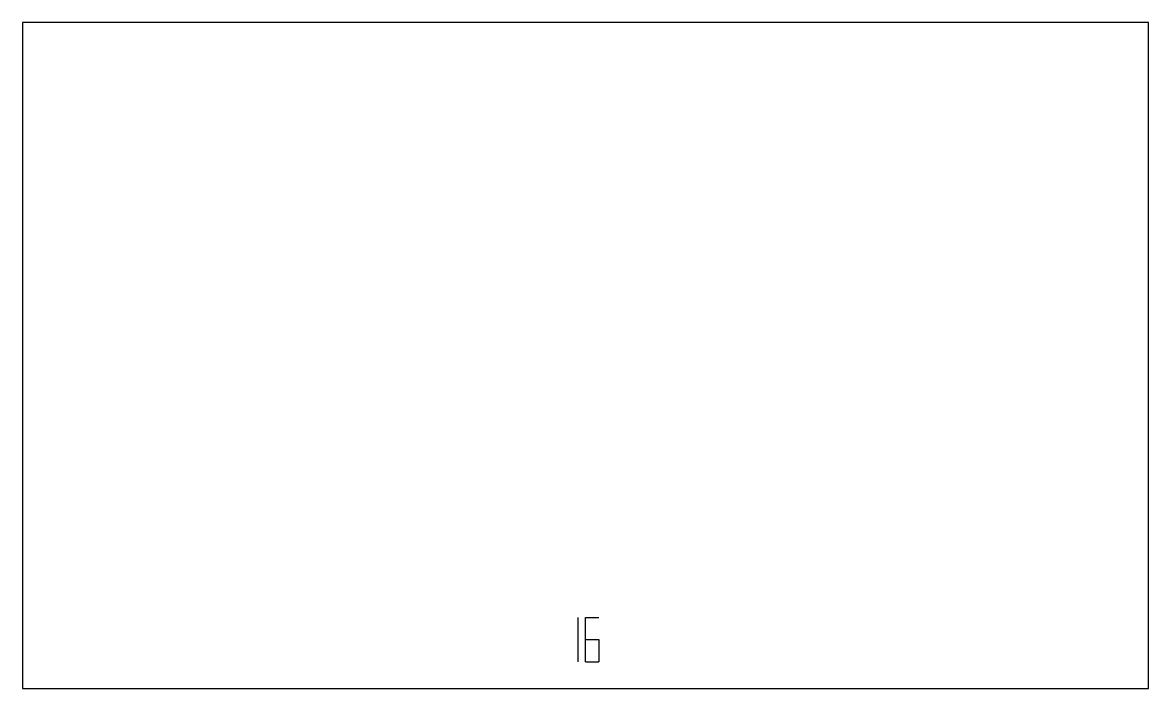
# Model space of a CAD drawing. Extents: x 0 to 76.1, y 0 to 45.
import ezdxf

# ---------------------------------------------------------------- set-up
doc = ezdxf.new("R2010")
doc.units = 0
doc.layers.add('CUT', color=1, linetype='CONTINUOUS')
doc.layers.add('SCORE', color=5, linetype='CONTINUOUS')

msp = doc.modelspace()

# ---------------------------------------------------------------- linework, layer by layer
at = {"layer": 'CUT'}
for p, q in [((76.12, 45.02), (0, 45.02)), ((0, 45.02), (0, 0)), ((76.12, 0), (76.12, 45.02)), ((0, 0), (76.12, 0))]:
    msp.add_line(p, q, dxfattribs=at)
at = {"layer": 'SCORE'}
for p, q in [((37.535, 4.8), (37.535, 3.3)), ((38.06, 4.8), (38.96, 4.8)), ((38.06, 3.3), (38.06, 4.8)), ((37.535, 3.3), (37.535, 1.8)), ((38.06, 3.3), (38.96, 3.3)), ((38.06, 1.8), (38.06, 3.3)), ((38.96, 3.3), (38.96, 1.8)), ((38.06, 1.8), (38.96, 1.8))]:
    msp.add_line(p, q, dxfattribs=at)

doc.saveas('drawing.dxf')
